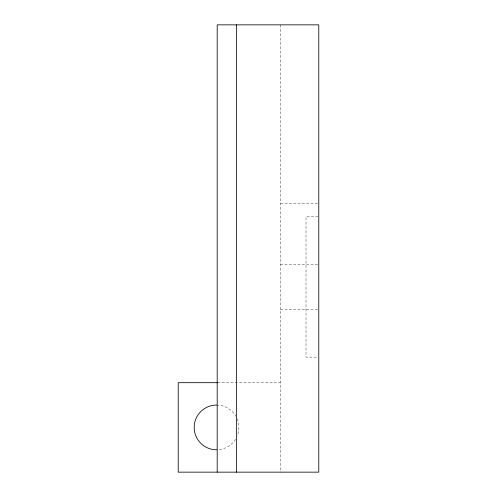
<?xml version="1.0" encoding="UTF-8"?>
<svg xmlns="http://www.w3.org/2000/svg" width="497" height="497" viewBox="0 0 497 497"><rect width="100%" height="100%" fill="white"/><g stroke="black" fill="none" stroke-linecap="round" stroke-linejoin="round"><path stroke-width="0.37" stroke-dasharray="2.48 1.86" d="M280.451 203.77L318.024 203.77M318.037 216.549L306.009 216.549L306.009 357.132L318.037 357.132M280.451 264.472L318.024 264.472M280.451 309.202L318.024 309.202M217.711 382.69L280.451 382.69M280.451 24.85L280.451 472.15M237.212 418.859A22.365 22.365 0 0 1 237.212 435.981M235.547 439.224A22.365 22.365 0 0 1 216.549 449.785M216.549 405.055A22.365 22.365 0 0 1 235.92 416.237"/><path stroke-width="0.75" d="M217.711 382.69L178.212 382.69L178.212 472.15L318.788 472.15L318.788 24.85L217.195 24.85L217.195 472.15M236.361 24.85L236.361 472.15M216.549 449.785A22.365 22.365 0 0 1 194.184 427.42A22.365 22.365 0 0 1 216.549 405.055"/></g></svg>
